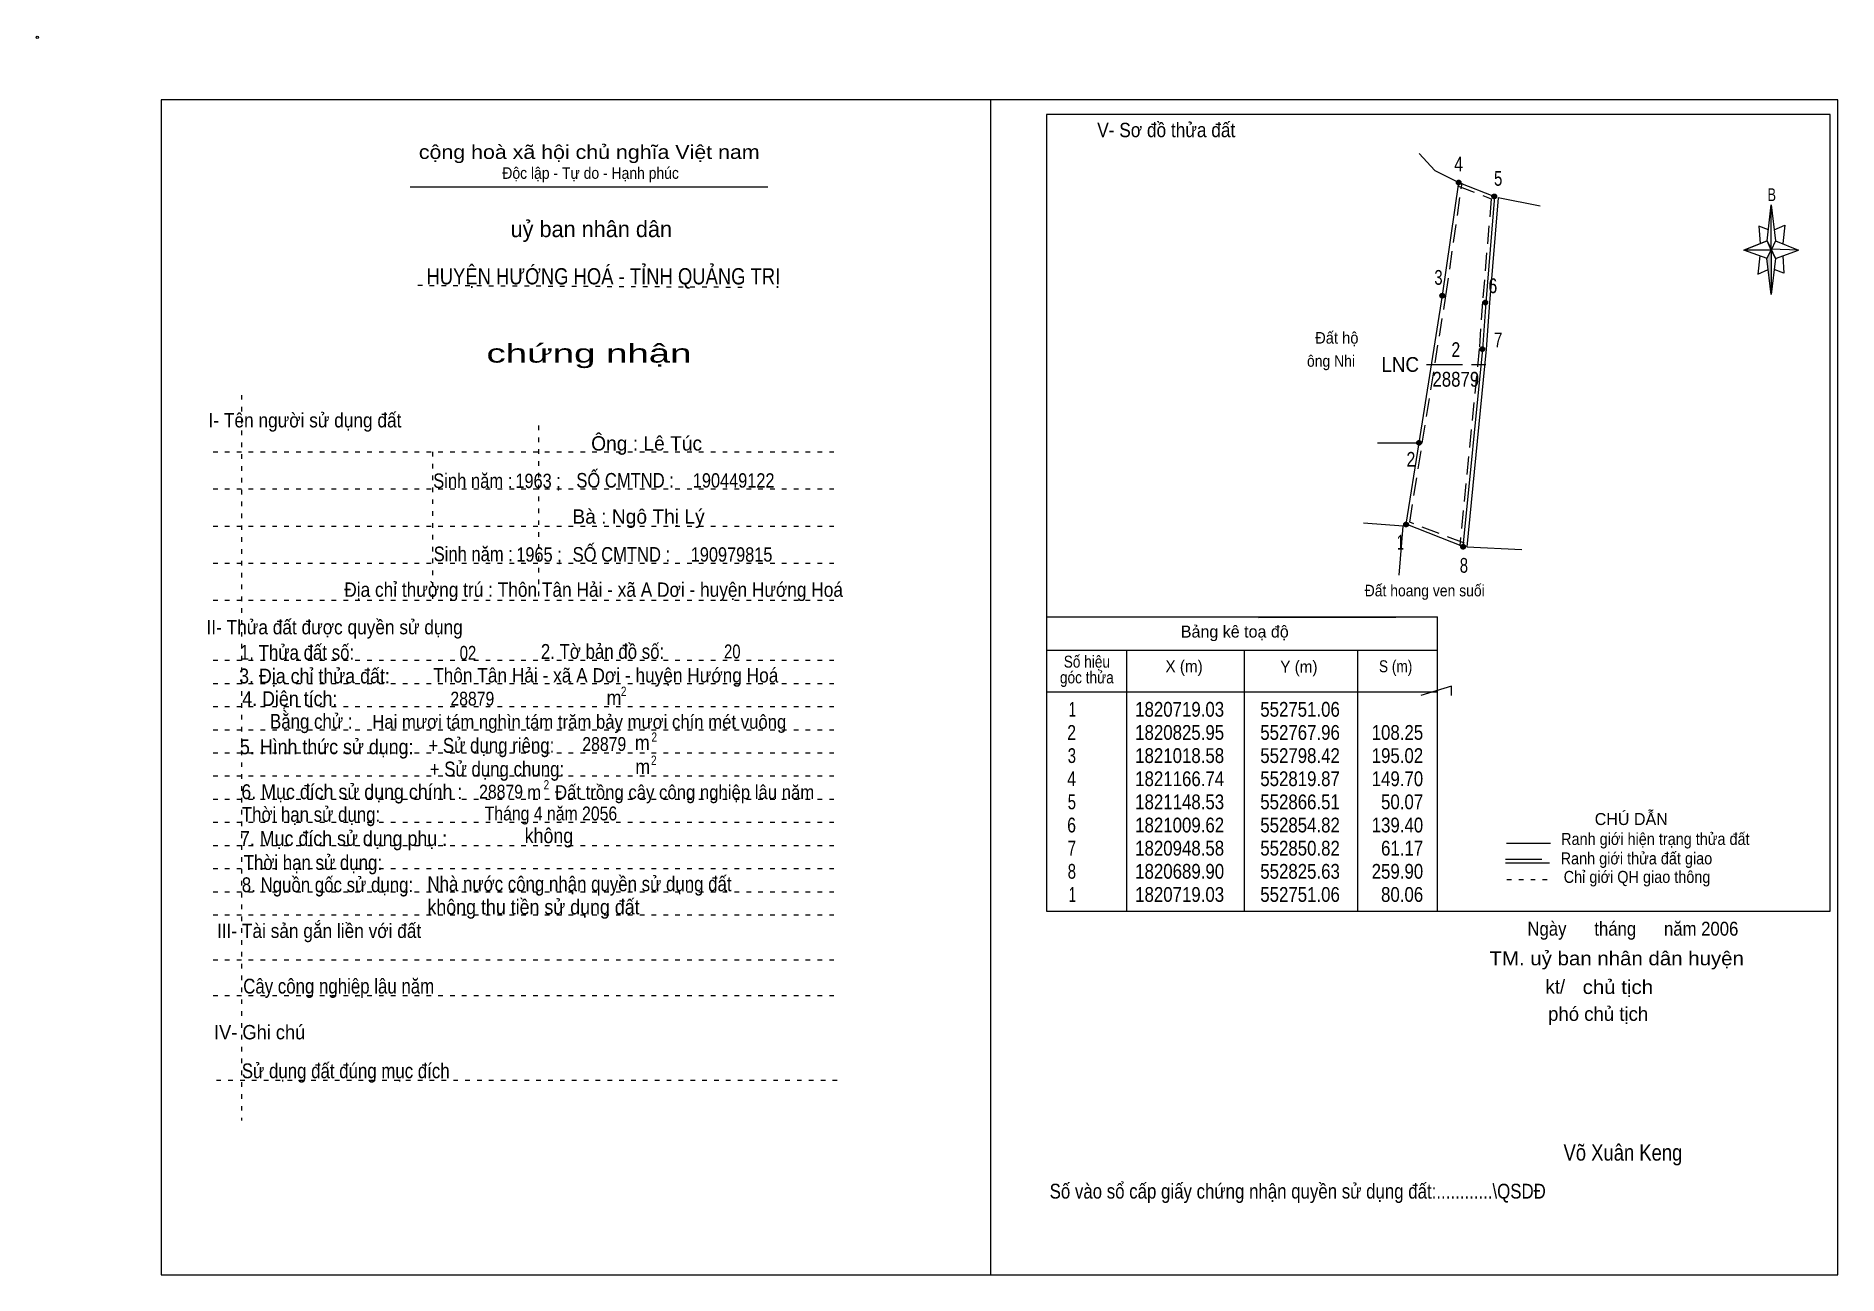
# Model space of a CAD drawing. Header units: centimetres. Extents: x -1.6 to 37.4, y -1.3 to 25.5.
import ezdxf
from ezdxf.enums import TextEntityAlignment as Align

# ---------------------------------------------------------------- set-up
doc = ezdxf.new("R2010")
doc.units = ezdxf.units.CM
doc.header["$LTSCALE"] = 0.13
for name, pattern in [('DOTTED', [1.5, 0.3, -1.2]), ('LONG_DASHED', [7.5, 6, -1.5]), ('MEDIUM_DASHED', [4.5, 3, -1.5])]:
    doc.linetypes.add(name, pattern=pattern)
for name, color, linetype, lineweight in [('1', 7, 'DOTTED', 13), ('10', 7, 'Continuous', 13), ('2', 7, 'Continuous', 25), ('3', 7, 'Continuous', 13), ('30', 7, 'Continuous', 13), ('32', 7, 'LONG_DASHED', 13), ('33', 7, 'LONG_DASHED', 13), ('35', 7, 'Continuous', 13)]:
    doc.layers.add(name, color=color, linetype=linetype, lineweight=lineweight)

msp = doc.modelspace()

# ---------------------------------------------------------------- hatches: boundary and pattern name
at = {"layer": '30'}
msp.add_hatch(color=256, dxfattribs=at).paths.add_polyline_path([(35.91, 20.87), (35.91, 19.91), (35.81, 20.69)])
at = {"layer": '32'}
for points in [[(29.2063, 22.3301, 1), (29.1063, 22.3301, 1)], [(29.9759, 22.0297, 1), (29.8759, 22.0297, 1)], [(28.8523, 19.8854, 1), (28.7523, 19.8854, 1)], [(29.783, 19.7375, 1), (29.683, 19.7375, 1)], [(29.717, 18.7303, 1), (29.617, 18.7303, 1)], [(28.3497, 16.7068, 1), (28.2497, 16.7068, 1)], [(28.0708, 14.9425, 1), (27.9708, 14.9425, 1)], [(29.3013, 14.4619, 1), (29.2013, 14.4619, 1)]]:
    msp.add_hatch(color=256, dxfattribs=at).paths.add_polyline_path(points)

# ---------------------------------------------------------------- linework, layer by layer
at = {"layer": '1', "linetype": 'Continuous'}
msp.add_line((6.51, 22.24), (14.23, 22.24), dxfattribs=at)
at = {"layer": '1'}
for p, q in [((6.67, 20.11), (13.82, 20.07)), ((2.86, 17.74), (2.86, 2.07)), ((9.28, 17.08), (9.28, 13.31)), ((2.25, 16.51), (15.75, 16.51)), ((6.99, 16.51), (6.99, 13.31)), ((2.25, 15.71), (15.75, 15.71)), ((2.25, 14.91), (15.75, 14.91)), ((2.25, 14.11), (15.75, 14.11)), ((2.25, 13.31), (15.75, 13.31)), ((2.25, 12.01), (15.75, 12.01)), ((2.25, 11.51), (15.75, 11.51)), ((2.25, 11.01), (15.75, 11.01)), ((2.25, 10.51), (15.75, 10.51)), ((2.25, 10.01), (15.75, 10.01)), ((2.25, 9.51), (15.75, 9.51)), ((2.25, 9.01), (15.75, 9.01)), ((2.25, 8.51), (15.75, 8.51)), ((2.25, 8.01), (15.75, 8.01)), ((2.25, 7.51), (15.75, 7.51)), ((2.25, 7.01), (15.75, 7.01)), ((2.25, 6.51), (15.75, 6.51)), ((2.25, 5.54), (15.75, 5.54)), ((2.25, 4.77), (15.75, 4.77)), ((2.32, 2.94), (15.82, 2.94))]:
    msp.add_line(p, q, dxfattribs=at)
at = {"layer": '10', "linetype": 'MEDIUM_DASHED'}
msp.add_line((29.6, 18.74), (29.18, 14.48), dxfattribs=at)
at = {"layer": '10'}
for p, q in [((27.4, 16.71), (28.3, 16.71)), ((24.83, 12.93), (27.8, 12.94))]:
    msp.add_line(p, q, dxfattribs=at)
for points in [[(28.3, 22.96), (28.64, 22.59), (29.16, 22.33)], [(28.3, 16.71), (28.81, 19.89), (29.16, 22.33)], [(29.16, 22.33), (29.93, 22.03), (29.74, 19.74), (29.67, 18.73), (29.25, 14.47)], [(30.92, 21.82), (30.01, 22), (29.82, 19.73), (29.75, 18.73), (29.33, 14.46), (30.52, 14.4)], [(29.25, 14.47), (28.02, 14.95), (28.3, 16.71)], [(27.87, 13.85), (27.96, 14.91), (27.1, 14.97)], [(29, 11.25), (29, 11.45), (28.34, 11.25)]]:
    msp.add_lwpolyline(points, dxfattribs=at)
at = {"layer": '10', "linetype": 'MEDIUM_DASHED'}
for points in [[(28.37, 16.7), (28.88, 19.88), (29.23, 22.32)], [(29.13, 22.26), (29.86, 21.98), (29.67, 19.75), (29.6, 18.73)], [(29.28, 14.54), (28.1, 14.99), (28.37, 16.7)]]:
    msp.add_lwpolyline(points, dxfattribs=at)
at = {"layer": '10'}
msp.add_circle((-1.55, 25.47), 0.025, dxfattribs=at)
at = {"layer": '2'}
for p, q in [((20.25, 12.95), (28.7, 12.95)), ((28.7, 6.59), (28.7, 12.95)), ((20.25, 12.23), (28.7, 12.23)), ((21.99, 6.59), (21.99, 12.23)), ((24.53, 10.89), (24.53, 12.23)), ((26.97, 12.23), (26.97, 6.59)), ((20.25, 11.33), (28.7, 11.33))]:
    msp.add_line(p, q, dxfattribs=at)
msp.add_lwpolyline([(37.18, 23.8), (20.25, 23.8), (20.25, 6.59), (37.18, 6.59)], close=True, dxfattribs=at)
msp.add_lwpolyline([(24.53, 6.59), (24.53, 10.39), (24.53, 10.89)], dxfattribs=at)
at = {"layer": '3'}
msp.add_line((19.04, 24.12), (19.04, -1.27), dxfattribs=at)
for points in [[(19.04, 24.12), (1.13, 24.12), (1.13, -1.27), (19.04, -1.27)], [(19.04, -1.27), (37.35, -1.27), (37.35, 24.12), (19.04, 24.12)]]:
    msp.add_lwpolyline(points, dxfattribs=at)
at = {"layer": '30'}
for p, q in [((35.82, 21.07), (35.91, 21.85)), ((36, 21.07), (36.5, 20.87)), ((35.82, 20.69), (35.32, 20.87)), ((36, 20.69), (35.91, 19.91)), ((36.16, 20.75), (36.18, 20.37)), ((36.18, 20.37), (35.97, 20.45))]:
    msp.add_line(p, q, dxfattribs=at)
for points in [[(35.91, 21.85), (36, 21.07), (35.91, 20.87)], [(35.91, 20.87), (35.32, 20.87), (35.82, 21.07), (36, 20.69), (36.5, 20.87), (35.91, 20.89)], [(35.91, 20.87), (35.91, 19.91), (35.81, 20.69)]]:
    msp.add_lwpolyline(points, close=True, dxfattribs=at)
for points in [[(35.97, 21.31), (36.2, 21.41), (36.16, 21.01)], [(35.91, 20.87), (35.82, 21.07), (35.32, 20.87)], [(35.85, 21.31), (35.64, 21.39), (35.67, 21.01)], [(35.66, 20.75), (35.62, 20.35), (35.84, 20.45)], [(35.91, 20.87), (36, 20.69), (36.5, 20.87)]]:
    msp.add_lwpolyline(points, dxfattribs=at)
at = {"layer": '32'}
for centre in [(29.1563, 22.3301), (29.9259, 22.0297), (28.8023, 19.8854), (29.733, 19.7375), (29.667, 18.7303), (28.2997, 16.7068), (28.0208, 14.9425), (29.2513, 14.4619)]:
    msp.add_circle(centre, 0.05, dxfattribs=at)
at = {"layer": '33'}
msp.add_line((28.46, 18.4), (29.74, 18.4), dxfattribs=at)
at = {"layer": '35'}
for p, q in [((30.19, 8.06), (31.14, 8.06)), ((30.17, 7.63), (31.12, 7.63))]:
    msp.add_line(p, q, dxfattribs=at)
at = {"layer": '35', "linetype": 'LONG_DASHED'}
msp.add_line((30.17, 7.71), (31.12, 7.71), dxfattribs=at)
at = {"layer": '35', "linetype": 'DOTTED'}
msp.add_line((30.2, 7.27), (31.19, 7.27), dxfattribs=at)

# ---------------------------------------------------------------- texts
at = {"layer": '1'}
for s, height, width, p in [('V- Sơ đồ thửa đất', 0.31, 0.9, (22.84, 23.31)), ('cộng hoà xã hội chủ nghĩa Việt nam', 0.3, 1.15, (10.375, 22.84)), ('Độc lập - Tự do - Hạnh phúc', 0.25, 0.9, (10.405, 22.41)), ('chứng nhận', 0.4, 1.55, (10.37, 18.44)), ('I- Tên người sử dụng đất', 0.31, 0.9, (4.235, 17.04)), ('II- Thửa đất được quyền sử dụng', 0.31, 0.9, (4.875, 12.57)), ('III- Tài sản gắn liền với đất', 0.31, 0.9, (4.54, 6.01)), ('IV- Ghi chú', 0.31, 0.95, (3.255, 3.82))]:
    msp.add_text(s, height=height, dxfattribs=dict(at, width=width)).set_placement(p, align=Align.CENTER)
msp.add_text('uỷ ban nhân dân', height=0.35, dxfattribs=at).set_placement((10.42, 21.15), align=Align.CENTER)
at = {"layer": '10'}
for s, width, p in [('  Đất hộ', 0.95, (25.88, 18.85)), ('ông Nhi', 0.9, (25.88, 18.35))]:
    msp.add_text(s, height=0.25, dxfattribs=dict(at, width=width)).set_placement(p)
for s, height, p in [('Ông : Lê Túc', 0.31, (11.615, 16.54)), ('Bà : Ngô Thị Lý', 0.31, (11.44, 14.96)), ('kt/ ', 0.3, (31.3, 4.81)), ('phó chủ tịch ', 0.3, (32.225, 4.22))]:
    msp.add_text(s, height=height, dxfattribs=at).set_placement(p, align=Align.CENTER)
for s, height, width, p in [('Sinh năm :', 0.3149, 0.85, (7.86, 15.73)), ('1963 ;', 0.31, 0.85, (9.27, 15.73)), ('SỐ CMTND :', 0.3149, 0.85, (11.15, 15.74)), ('190449122', 0.31, 0.85, (13.495, 15.74)), ('Sinh năm :', 0.3149, 0.85, (7.87, 14.15)), ('1965 ;', 0.31, 0.85, (9.29, 14.14)), ('SỐ CMTND :', 0.3149, 0.85, (11.07, 14.14)), ('190979815', 0.31, 0.85, (13.45, 14.14)), ('Địa chỉ thường trú : Thôn Tân Hải - xã A Dơi - huyện Hướng Hoá', 0.31, 0.9, (10.47, 13.38)), ('Đất hoang ven suối ', 0.25, 0.9, (28.465, 13.39)), ('02', 0.3, 0.8, (7.755, 12.02)), ('20', 0.3, 0.8, (13.465, 12.05)), (' Thôn Tân Hải - xã A Dơi - huyện Hướng Hoá', 0.31, 0.9, (10.68, 11.53)), ('28879', 0.3, 0.85, (7.85, 11.03)), ('Hai mươi tám nghìn tám trăm bảy mươi chín mét vuông ', 0.3, 0.9, (10.21, 10.53)), ('28879', 0.3, 0.85, (10.7, 10.05)), ('m   Đất trồng cây công nghiệp lâu năm ', 0.3, 0.9, (12.185, 9.01)), ('28879', 0.3, 0.85, (8.47, 9.02)), ('Tháng 4 năm 2056 ', 0.3, 0.85, (9.595, 8.55)), ('Ngày      tháng      năm 2006', 0.3, 0.9, (32.92, 6.06)), ('TM. uỷ ban nhân dân huyện', 0.3, 1.1, (32.57, 5.42)), ('chủ tịch', 0.3, 1.1, (32.595, 4.8)), ('Võ Xuân Keng ', 0.35, 0.85, (32.76, 1.2))]:
    msp.add_text(s, height=height, dxfattribs=dict(at, width=width)).set_placement(p, align=Align.CENTER)
at = {"layer": '2'}
for s, height, width, p in [('HUYỆN HƯỚNG HOÁ - TỈNH QUẢNG TRỊ', 0.35, 0.85, (10.68, 20.13)), ('Số hiệu', 0.2591, 0.85, (21.125, 11.85)), ('3. Địa chỉ thửa đất:', 0.32, 0.9, (4.44, 11.51)), ('góc thửa', 0.2591, 0.85, (21.125, 11.51)), ('X (m)', 0.2591, 0.95, (23.225, 11.75)), ('Y (m)', 0.2591, 0.95, (25.705, 11.74)), ('S (m)', 0.2591, 0.85, (27.795, 11.75)), ('Số vào sổ cấp giấy chứng nhận quyền sử dụng đất:............\\QSDĐ', 0.32, 0.85, (25.68, 0.38))]:
    msp.add_text(s, height=height, dxfattribs=dict(at, width=width)).set_placement(p, align=Align.CENTER)
msp.add_text('Bảng kê toạ độ', height=0.2591, dxfattribs=at).set_placement((24.32, 12.5), align=Align.CENTER)
for s, height, width, p in [('1. Thửa đất số:', 0.32, 0.85, (2.83, 12.02)), ('2. Tờ bản đồ số:', 0.32, 0.85, (9.33, 12.04)), ('4. Diện tích:', 0.32, 0.9, (2.88, 11.02)), ('m', 0.32, 0.9, (10.75, 11.04)), ('2', 0.2, 0.8, (11.06, 11.24)), ('Bằng chử :', 0.32, 0.85, (3.48, 10.53)), ('5. Hình thức sử dụng:', 0.32, 0.9, (2.83, 9.98)), ('+ Sử dụng riêng:', 0.32, 0.85, (6.9, 10.01)), ('m', 0.32, 0.9, (11.36, 10.07)), ('2', 0.2, 0.8, (11.72, 10.25)), ('+ Sử dụng chung:', 0.32, 0.85, (6.93, 9.5)), ('m', 0.32, 0.9, (11.37, 9.55)), ('2', 0.2, 0.8, (11.71, 9.75)), ('6. Mục đích sử dụng chính : ', 0.32, 0.9, (2.86, 9.01)), ('2', 0.2, 0.8, (9.39, 9.22)), ('Thời hạn sử dụng: ', 0.32, 0.85, (2.87, 8.52)), ('7. Mục đích sử dụng phụ : ', 0.32, 0.9, (2.83, 8)), ('không', 0.32, 0.9, (8.98, 8.06)), ('Thời hạn sử dụng: ', 0.32, 0.85, (2.91, 7.48)), ('8. Nguồn gốc sử dụng: ', 0.32, 0.85, (2.87, 7)), ('Nhà nước công nhận quyền sử dụng đất ', 0.32, 0.85, (6.88, 7.02)), ('không thu tiền sử dụng đất', 0.32, 0.9, (6.88, 6.52)), ('Cây công nghiệp lâu năm', 0.32, 0.85, (2.9, 4.81)), ('Sử dụng đất đúng mục đích', 0.32, 0.85, (2.87, 2.98))]:
    msp.add_text(s, height=height, dxfattribs=dict(at, width=width)).set_placement(p)
at = {"layer": '30', "width": 0.75}
msp.add_text('B', height=0.2756, dxfattribs=at).set_placement((35.92, 21.93), align=Align.CENTER)
at = {"layer": '30'}
for s, width, p in [('1', 0.65, (20.89, 10.79)), ('1820719.03', 0.85, (24.09, 10.79)), ('552751.06', 0.85, (26.59, 10.79)), ('552751.06', 0.85, (26.59, 10.79)), ('2', 0.8, (20.89, 10.29)), ('1820825.95', 0.85, (24.09, 10.29)), ('552767.96', 0.85, (26.59, 10.29)), ('108.25', 0.85, (28.39, 10.29)), ('3', 0.75, (20.89, 9.79)), ('1821018.58', 0.85, (24.09, 9.79)), ('552798.42', 0.85, (26.59, 9.79)), ('195.02', 0.85, (28.39, 9.79)), ('4', 0.8, (20.89, 9.29)), ('1821166.74', 0.85, (24.09, 9.29)), ('552819.87', 0.85, (26.59, 9.29)), ('149.70', 0.85, (28.39, 9.29)), ('5', 0.75, (20.89, 8.79)), ('1821148.53', 0.85, (24.09, 8.79)), ('552866.51', 0.85, (26.59, 8.79)), ('50.07', 0.85, (28.39, 8.79)), ('6', 0.8, (20.89, 8.29)), ('1821009.62', 0.85, (24.09, 8.29)), ('552854.82', 0.85, (26.59, 8.29)), ('139.40', 0.85, (28.39, 8.29)), ('7', 0.75, (20.89, 7.79)), ('1820948.58', 0.85, (24.09, 7.79)), ('552850.82', 0.85, (26.59, 7.79)), ('61.17', 0.85, (28.39, 7.79)), ('8', 0.75, (20.89, 7.29)), ('1820689.90', 0.85, (24.09, 7.29)), ('552825.63', 0.85, (26.59, 7.29)), ('259.90', 0.85, (28.39, 7.29)), ('1', 0.65, (20.89, 6.79)), ('1820719.03', 0.85, (24.09, 6.79)), ('552751.06', 0.85, (26.59, 6.79)), ('80.06', 0.85, (28.39, 6.79))]:
    msp.add_text(s, height=0.32, dxfattribs=dict(at, width=width)).set_placement(p, align=Align.RIGHT)
at = {"layer": '32'}
for s, width, p in [('4', 0.8, (29.155, 22.57)), ('5', 0.75, (30.01, 22.26)), ('3', 0.75, (28.72, 20.12)), ('6', 0.8, (29.895, 19.94)), ('7', 0.75, (30.01, 18.77)), ('2', 0.8, (28.125, 16.19)), ('1', 0.65, (27.9, 14.4)), ('8', 0.75, (29.27, 13.9))]:
    msp.add_text(s, height=0.32, dxfattribs=dict(at, width=width)).set_placement(p, align=Align.CENTER)
at = {"layer": '33'}
for s, width, p in [('2', 0.8, (29.095, 18.56)), ('28879', 0.85, (29.095, 17.92))]:
    msp.add_text(s, height=0.32, dxfattribs=dict(at, width=width)).set_placement(p, align=Align.CENTER)
at = {"layer": '33', "width": 0.95}
msp.add_text('LNC', height=0.32, dxfattribs=at).set_placement((28.3, 18.24), align=Align.RIGHT)
at = {"layer": '35'}
msp.add_text('CHÚ DẪN', height=0.2591, dxfattribs=at).set_placement((32.885, 8.45), align=Align.CENTER)
at = {"layer": '35', "width": 0.9}
for s, p in [('Ranh giới hiện trạng thửa đất', (33.405, 8.02)), ('Ranh giới thửa đất giao ', (33.04, 7.6)), ('Chỉ giới QH giao thông', (33.01, 7.2))]:
    msp.add_text(s, height=0.2591, dxfattribs=at).set_placement(p, align=Align.CENTER)

doc.saveas('drawing.dxf')
